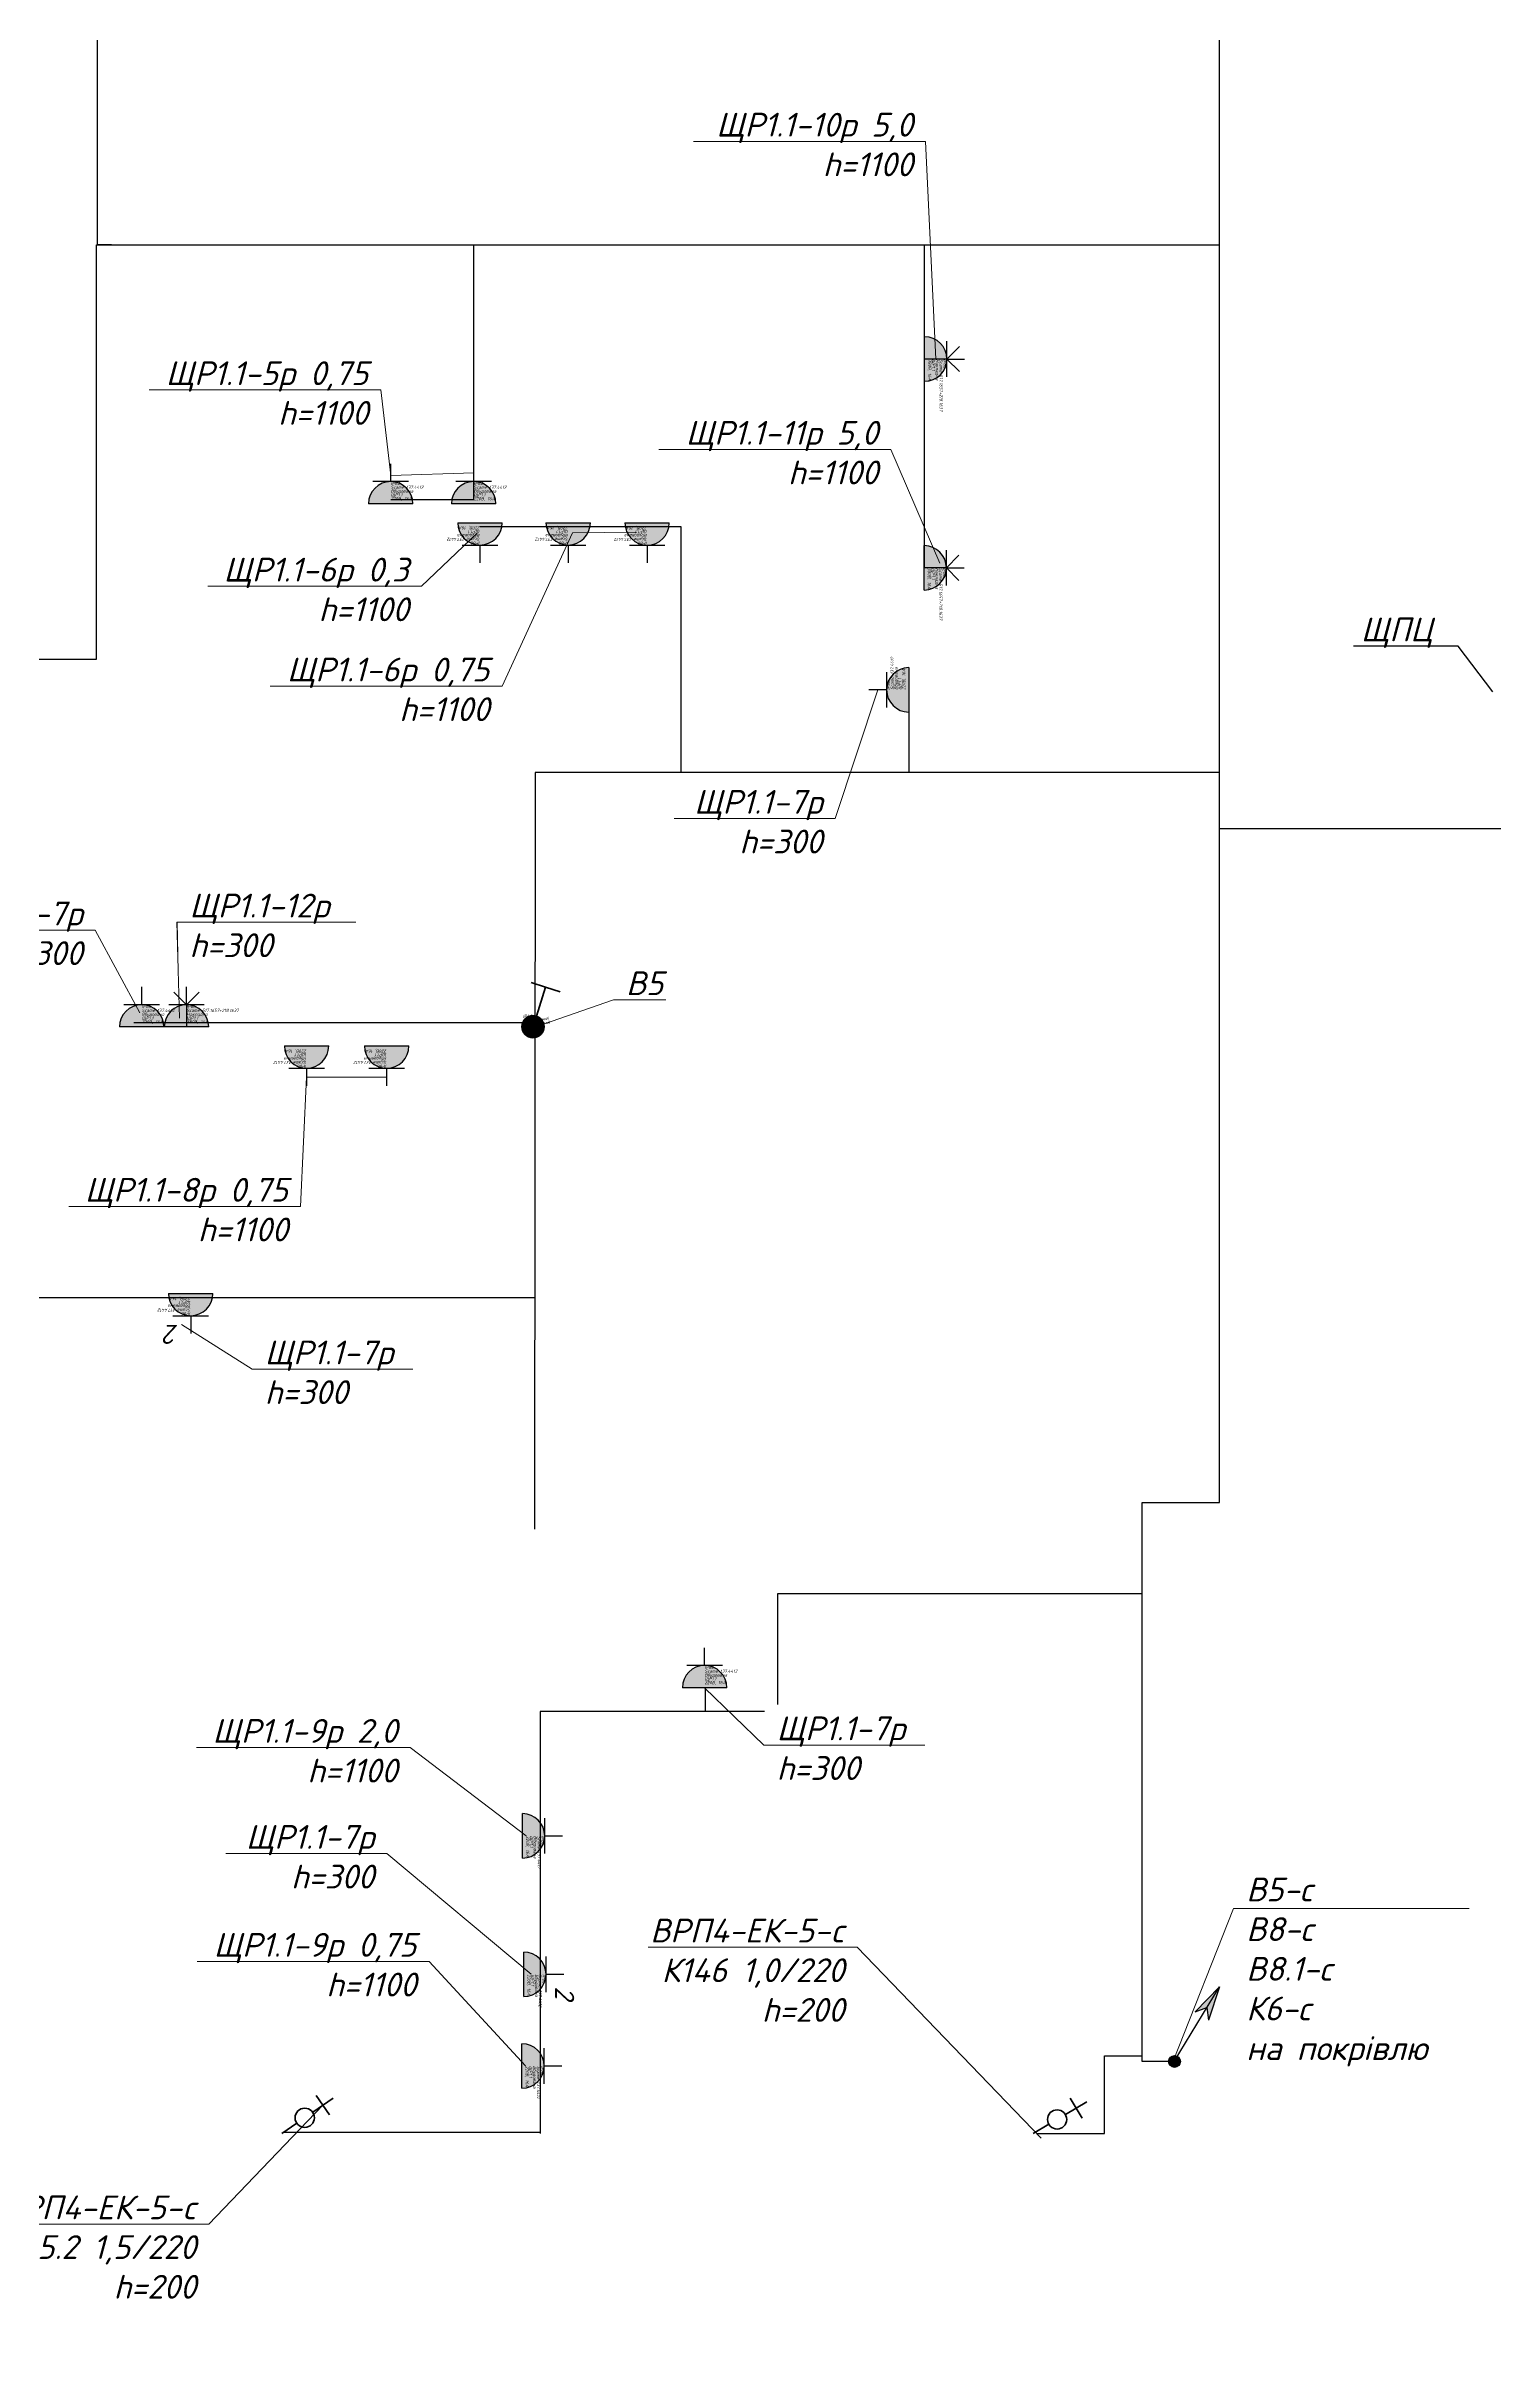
# Model space of a CAD drawing. Header units: millimetres. Extents: x -164867 to 807677, y -316775 to 513985.
# Drawn here: x -42471 to -31061, y 217442 to 235562 of the extents above; entities that cross this region are included whole.
import ezdxf
from ezdxf import colors
from ezdxf.entities.mleader import LeaderData, LeaderLine
from ezdxf.enums import TextEntityAlignment as Align
from ezdxf.math import Vec2, Vec3

# ---------------------------------------------------------------- set-up
doc = ezdxf.new("R2010")
doc.units = ezdxf.units.MM
doc.layers.add('E_Hidden atributes', color=2, linetype='Continuous', plot=False)
for name, color, linetype, lineweight in [('E_В лотку', 5, 'Kabl_in_Lotok', 30), ('E_Вимикачі', 84, 'Continuous', 35), ('E_Обладнання', 84, 'Continuous', 35), ('E_Позначення', 7, 'Continuous', 15), ('E_Розп. мережі', 5, 'Continuous', 30)]:
    doc.layers.add(name, color=color, linetype=linetype, lineweight=lineweight)
doc.styles.add('GOST 2.304', font='isocpeui.ttf')
doc.styles.add('ISO', font='isocpeui.ttf')
doc.styles.add('orientation to layout', font='isocpeui.ttf')
doc.styles.add('ГОСТ 2.304', font='isocpeui.ttf')
doc.linetypes.add('Kabl_in_Lotok', pattern='A,10,[130,ltypeshp.shx,S=1,R=0,X=0,Y=0],1,[130,ltypeshp.shx,S=1,R=90,X=0,Y=-1],1,[130,ltypeshp.shx,S=1,R=0,X=0,Y=0],10', length=22)

# ---------------------------------------------------------------- blocks, each defined once
blk = doc.blocks.new('_None')
blk = doc.blocks.new('*U507')
h = blk.add_hatch(color=0)
h.dxf.hatch_style = 1
h.paths.add_polyline_path([(175, 100, 1), (-175, 100)])
at = {"color": 0, "linetype": 'Continuous', "lineweight": 30}
for p, q in [((0, 275), (0, 415)), ((0, 275), (0, 415)), ((0, 275), (0, 415)), ((140, 275), (-140, 275)), ((175, 100), (-175, 100))]:
    blk.add_line(p, q, dxfattribs=at)
blk.add_arc((0, 100), 175, 0, 180, dxfattribs=at)
at = {"color": 0, "style": 'orientation to layout'}
blk.add_attdef('AMOUNT', text='', height=150, dxfattribs=at).set_placement((147, 422), align=Align.MIDDLE_CENTER)
at = {"layer": 'E_Hidden atributes', "style": 'GOST 2.304'}
for tag, p in [('IP', (0, 248)), ('INSTALATION', (0, 188)), ('LOCATION', (0, 158)), ('VENDOR', (0, 218)), ('COLOR', (0, 100)), ('VOLTAGE_CURRENT', (0, 128))]:
    blk.add_attdef(tag, p, '', height=25, dxfattribs=at)
blk = doc.blocks.new('*U508')
h = blk.add_hatch(color=0)
h.dxf.hatch_style = 1
h.paths.add_polyline_path([(175, 100, 1), (-175, 100)])
at = {"color": 0, "lineweight": 30}
for q in [(-99, 374), (99, 374)]:
    blk.add_line((0, 275), q, dxfattribs=at)
at = {"color": 0, "linetype": 'Continuous', "lineweight": 30}
for p, q in [((0, 275), (0, 415)), ((0, 275), (0, 415)), ((0, 275), (0, 415)), ((140, 275), (-140, 275)), ((0, 275), (0, 100)), ((175, 100), (-175, 100))]:
    blk.add_line(p, q, dxfattribs=at)
blk.add_arc((0, 100), 175, 0, 180, dxfattribs=at)
at = {"color": 0, "style": 'orientation to layout'}
blk.add_attdef('AMOUNT', text='', height=150, dxfattribs=at).set_placement((147, 422), align=Align.MIDDLE_CENTER)
at = {"layer": 'E_Hidden atributes', "style": 'GOST 2.304'}
for tag, p in [('IP', (0, 248)), ('INSTALATION', (0, 188)), ('LOCATION', (0, 158)), ('VENDOR', (0, 218)), ('COLOR', (0, 100)), ('VOLTAGE_CURRENT', (0, 128))]:
    blk.add_attdef(tag, p, '', height=25, dxfattribs=at)
blk = doc.blocks.new('электровывод')
at = {"color": 0, "linetype": 'ByBlock', "lineweight": -2}
for p, q in [((-123, 124), (-205, 207)), ((-202, 127), (-125, 204)), ((-59, 60), (0, 0))]:
    blk.add_line(p, q, dxfattribs=at)
blk.add_circle((-91, 92), 44.9, dxfattribs=at)
blk = doc.blocks.new('*U68')
at = {"lineweight": -2}
h = blk.add_hatch(color=256, dxfattribs=at)
h.paths.add_polyline_path([(8.77, 16.13), (3.9, 10.61), (6.34, 11.65)])
h.paths.add_polyline_path([(8.77, 16.13), (6.34, 11.65), (6.79, 9.05)])
h = blk.add_hatch(color=256, dxfattribs=at)
edge = h.paths.add_edge_path()
edge.add_arc((0.07, 0), 1.28, 0, 360)
for p, q in [((0, 0), (8.77, 16.13)), ((8.77, 16.13), (3.9, 10.61)), ((8.77, 16.13), (6.79, 9.05)), ((3.9, 10.61), (6.34, 11.65)), ((6.34, 11.65), (6.79, 9.05))]:
    blk.add_line(p, q, dxfattribs=at)
blk.add_circle((0.11, 0), 1.24, dxfattribs=at)
blk = doc.blocks.new('*U275')
h = blk.add_hatch(color=0)
h.dxf.hatch_style = 1
h.paths.add_polyline_path([(88, 0, 1), (-88, 0, 1)])
at = {"color": 0}
for points in [[(127, 301), (17, 348)], [(34, 81), (127, 301)], [(238, 254), (127, 301)]]:
    blk.add_lwpolyline(points, dxfattribs=at)
blk.add_circle((0, 0), 87.5, dxfattribs=at)
at = {"layer": 'E_Hidden atributes', "style": 'GOST 2.304'}
for tag, p in [('TYPE', (-77, 42)), ('IP', (-72, 75)), ('INSTALATION', (-72, 10)), ('LOCATION', (-72, -20)), ('COLOR', (-72, -88)), ('VENDOR', (-72, -55))]:
    blk.add_attdef(tag, p, '', height=25, dxfattribs=at)

msp = doc.modelspace()

# ---------------------------------------------------------------- linework, layer by layer
at = {"layer": 'E_В лотку', "ltscale": 100}
for points in [[(-33832.62, 223368.06), (-33832.62, 224085.96), (-33223.1, 224085.96), (-33223.1, 252626.73)], [(-41954.83, 233994.27), (-41954.83, 233994.27), (-42064.83, 233994.27), (-42064.83, 237060.67), (-42174.83, 237060.67)], [(-39051.1, 231776.93), (-37469.12, 231775.7), (-37469.12, 229837.26)], [(-33223.1, 229396.52), (-27596.75, 229396.52), (-27595.03, 230750.43), (-25857.74, 230750.43)], [(-33223.1, 229837.26), (-38616.1, 229837.26), (-38620.26, 223875.88)]]:
    msp.add_lwpolyline(points, dxfattribs=at)
at = {"layer": 'E_В лотку', "ltscale": 100, "elevation": 0}
msp.add_lwpolyline([(-42071.64, 233994.27), (-33223.1, 233994.27)], dxfattribs=at)
at = {"layer": 'E_Розп. мережі'}
for points in [[(-46082.62, 224884.6), (-46082.62, 226925.5), (-45282.62, 226925.5), (-45282.62, 228325.5), (-46082.62, 228325.5), (-46082.62, 230730.31), (-42071.64, 230730.31), (-42071.64, 233994.27)], [(-39754.52, 231990.11), (-39100.61, 231990.11), (-39100.61, 233994.27)], [(-35547.45, 231448.77), (-35547.45, 233302.7), (-35549.02, 233994.27)], [(-35672.45, 230489.16), (-35672.45, 229837.26)], [(-41779.07, 227868.52), (-38617.48, 227868.52)], [(-38618.99, 225698.55), (-44722.23, 225698.55), (-44722.23, 226104.96), (-45357.23, 226104.96)], [(-33582.62, 219683.54), (-33832.62, 219683.54), (-33832.62, 223368.06), (-36706.17, 223368.06), (-36706.17, 222441.79), (-38577.08, 222441.79), (-38577.08, 219115.47)]]:
    msp.add_lwpolyline(points, dxfattribs=at)
at = {"layer": 'E_Розп. мережі', "ltscale": 100}
for points in [[(-37277.06, 222623.82), (-37277.06, 222441.79)], [(-34664.39, 219115.47), (-34131.27, 219115.47), (-34131.27, 219727.26), (-33832.62, 219727.26)], [(-40593.89, 219127.54), (-38577.08, 219127.54)]]:
    msp.add_lwpolyline(points, dxfattribs=at)

# ---------------------------------------------------------------- block references
at = {"layer": 'E_В лотку', "xscale": 37.50000000000001, "yscale": 37.50000000000001, "zscale": 37.50000000000001, "rotation": 357.0874877686715}
msp.add_blockref('*U68', (-33582.62, 219683.7), dxfattribs=at)
at = {"layer": 'E_Вимикачі', "rotation": 5.226841051872408}
msp.add_blockref('*U275', (-38633.58, 227835.61), dxfattribs=at).add_auto_attribs({'INSTALATION': 'Вбудований', 'IP': 'IP44', 'LOCATION': 'Новус', 'TYPE': '1-полюсний'})
at = {"layer": 'E_Обладнання'}
for name, p, rotation, values in [('*U508', (-35647.46, 233095.31), 270, {'INSTALATION': 'Накладна', 'IP': 'IP66', 'VENDOR': 'Scame 517.1657+218.1637', 'LOCATION': 'ЩР1.1', 'VOLTAGE_CURRENT': '380В, 16А'}), ('*U507', (-39051.1, 231905.11), 180, {'INSTALATION': 'Вбудована', 'IP': 'IP66', 'VENDOR': 'Scame 137.4412', 'LOCATION': 'ЩР1.1', 'VOLTAGE_CURRENT': '220В, 16А'}), ('*U507', (-38356.01, 231905.11), 180, {'INSTALATION': 'Вбудована', 'IP': 'IP66', 'VENDOR': 'Scame 137.4412', 'LOCATION': 'ЩР1.1', 'VOLTAGE_CURRENT': '220В, 16А'}), ('*U507', (-37734.21, 231904.09), 180, {'INSTALATION': 'Вбудована', 'IP': 'IP66', 'VENDOR': 'Scame 137.4412', 'LOCATION': 'ЩР1.1', 'VOLTAGE_CURRENT': '220В, 16А'}), ('*U508', (-35650.78, 231450.32), 270, {'INSTALATION': 'Накладна', 'IP': 'IP66', 'VENDOR': 'Scame 517.1657+218.1637', 'LOCATION': 'ЩР1.1', 'VOLTAGE_CURRENT': '380В, 16А'}), ('*U507', (-35572.45, 230489.16), 89.99999999999999, {'INSTALATION': 'Вбудована', 'IP': 'IP66', 'VENDOR': 'Scame 137.4412', 'LOCATION': 'ЩР1.1', 'VOLTAGE_CURRENT': '220В, 16А'}), ('*U507', (-40417.52, 227783.52), 180, {'INSTALATION': 'Вбудована', 'IP': 'IP66', 'VENDOR': 'Scame 137.4412', 'LOCATION': 'ЩР1.1', 'VOLTAGE_CURRENT': '220В, 16А'}), ('*U507', (-39786.4, 227783.53), 180, {'INSTALATION': 'Вбудована', 'IP': 'IP66', 'VENDOR': 'Scame 137.4412', 'LOCATION': 'ЩР1.1', 'VOLTAGE_CURRENT': '220В, 16А'}), ('*U507', (-41330.76, 225833.55), 180, {'AMOUNT': '2', 'INSTALATION': 'Вбудована', 'IP': 'IP66', 'VENDOR': 'Scame 137.4412', 'LOCATION': 'ЩР1.1', 'VOLTAGE_CURRENT': '220В, 16А'}), ('*U507', (-38815.81, 221460.86), 270, {'INSTALATION': 'Вбудована', 'IP': 'IP66', 'VENDOR': 'Scame 137.4412', 'LOCATION': 'ЩР1.1', 'VOLTAGE_CURRENT': '220В, 16А'}), ('*U507', (-38805.76, 220370.3), 270, {'AMOUNT': '2', 'INSTALATION': 'Вбудована', 'IP': 'IP66', 'VENDOR': 'Scame 137.4412', 'LOCATION': 'ЩР1.1', 'VOLTAGE_CURRENT': '220В, 16А'}), ('*U507', (-38820.59, 219647.96), 270, {'INSTALATION': 'Вбудована', 'IP': 'IP66', 'VENDOR': 'Scame 137.4412', 'LOCATION': 'ЩР1.1', 'VOLTAGE_CURRENT': '220В, 16А'})]:
    msp.add_blockref(name, p, dxfattribs=dict(at, rotation=rotation)).add_auto_attribs(values)
for name, p, values in [('*U507', (-39754.52, 231855.11), {'INSTALATION': 'Вбудована', 'IP': 'IP66', 'VENDOR': 'Scame 137.4412', 'LOCATION': 'ЩР1.1', 'VOLTAGE_CURRENT': '220В, 16А'}), ('*U507', (-39100.6, 231855.09), {'INSTALATION': 'Вбудована', 'IP': 'IP66', 'VENDOR': 'Scame 137.4412', 'LOCATION': 'ЩР1.1', 'VOLTAGE_CURRENT': '220В, 16А'}), ('*U507', (-41716.51, 227733.54), {'INSTALATION': 'Вбудована', 'IP': 'IP66', 'VENDOR': 'Scame 137.4412', 'LOCATION': 'ЩР1.1', 'VOLTAGE_CURRENT': '220В, 16А'}), ('*U508', (-41363.59, 227733.54), {'INSTALATION': 'Накладна', 'IP': 'IP66', 'VENDOR': 'Scame 517.1657+218.1637', 'LOCATION': 'ЩР1.1', 'VOLTAGE_CURRENT': '380В, 16А'}), ('*U507', (-37281.22, 222527.83), {'INSTALATION': 'Вбудована', 'IP': 'IP66', 'VENDOR': 'Scame 137.4412', 'LOCATION': 'ЩР1.1', 'VOLTAGE_CURRENT': '220В, 16А'})]:
    msp.add_blockref(name, p, dxfattribs=at).add_auto_attribs(values)
at = {"layer": 'E_Обладнання', "yscale": 1.687500000021705, "zscale": 1.687500000021704}
for p, xscale, rotation in [((-40611.27, 219115.47), -1.687500000021705, 349.4698180845484), ((-34691.45, 219115.47), -1.687500000021706, 345.3783024443924)]:
    msp.add_blockref('электровывод', p, dxfattribs=dict(at, xscale=xscale, rotation=rotation))

# ---------------------------------------------------------------- next in the draw order: leaders
at = {"layer": 'E_Позначення'}
ml = msp.add_multileader_mtext('Standard', dxfattribs=at)
ml.set_content('ЩР1.1-10р 5,0\\Ph=1100', color=256, style='ГОСТ 2.304')
ml.set_leader_properties(color=256, linetype='ByLayer', lineweight=-1)
ml.set_arrow_properties(name='NONE')
ml.build(insert=Vec2(0, 0))
ml.multileader.update_dxf_attribs({"has_dogleg": 0, "text_left_attachment_type": 6, "text_right_attachment_type": 6, "text_top_attachment_type": 10, "dogleg_length": 0, "arrow_head_size": 1})
ctx = ml.context
ctx.base_point, ctx.char_height, ctx.arrow_head_size, ctx.landing_gap_size, ctx.plane_origin = Vec3(-37342.61, 234810.46), 187.5, 1, 100, Vec3(-41927.78, 236121.82)
ctx.left_attachment, ctx.right_attachment, ctx.text_align_type = 6, 6, 2
notes = []
notes.append((ctx, [(1, (1, 1, 0), (-35540.05, 234810.46), (-1, 0), 0, [(1, [(-35459.96, 233095.31)], 0, [])])]))
ctx.mtext.insert, ctx.mtext.alignment, ctx.mtext.flow_direction = Vec3(-35640.05, 235035.46), 3, 5
ctx.mtext.has_bg_fill, ctx.mtext.bg_color, ctx.mtext.bg_scale_factor, ctx.mtext.bg_transparency, ctx.mtext.use_window_bg_color = 1, -1027028792, 1.5, 0, 1
ml = msp.add_multileader_mtext('Standard', dxfattribs=at)
ml.set_content('ЩР1.1-5р 0,75\\Ph=1100', color=256, style='ГОСТ 2.304')
ml.set_leader_properties(color=256, linetype='ByLayer', lineweight=-1)
ml.set_arrow_properties(name='NONE')
ml.build(insert=Vec2(0, 0))
ml.multileader.update_dxf_attribs({"has_dogleg": 0, "text_left_attachment_type": 6, "text_right_attachment_type": 6, "text_top_attachment_type": 10, "dogleg_length": 0, "arrow_head_size": 1})
ctx = ml.context
ctx.base_point, ctx.char_height, ctx.arrow_head_size, ctx.landing_gap_size, ctx.plane_origin = Vec3(-41683.82, 232852.29), 187.5, 1, 100, Vec3(-49815.3, 235968.75)
ctx.left_attachment, ctx.right_attachment, ctx.text_align_type = 6, 6, 2
notes.append((ctx, [(1, (1, 1, 0), (-39831.55, 232852.29), (-1, 0), 0, [(0, [(-39100.6, 232200.09), (-39754.52, 232177.11)], 0, [])])]))
ctx.mtext.insert, ctx.mtext.alignment, ctx.mtext.flow_direction = Vec3(-39931.55, 233077.29), 3, 5
ctx.mtext.has_bg_fill, ctx.mtext.bg_color, ctx.mtext.bg_scale_factor, ctx.mtext.bg_transparency, ctx.mtext.use_window_bg_color = 1, -1027028792, 1.5, 0, 1
ml = msp.add_multileader_mtext('Standard', dxfattribs=at)
ml.set_content('ЩР1.1-11р 5,0\\Ph=1100', color=256, style='ГОСТ 2.304')
ml.set_leader_properties(color=256, linetype='ByLayer', lineweight=-1)
ml.set_arrow_properties(name='NONE')
ml.build(insert=Vec2(0, 0))
ml.multileader.update_dxf_attribs({"has_dogleg": 0, "text_left_attachment_type": 6, "text_right_attachment_type": 6, "text_top_attachment_type": 10, "dogleg_length": 0, "arrow_head_size": 1})
ctx = ml.context
ctx.base_point, ctx.char_height, ctx.arrow_head_size, ctx.landing_gap_size, ctx.plane_origin = Vec3(-37593.06, 232383.07), 187.5, 1, 100, Vec3(-41927.78, 234992.32)
ctx.left_attachment, ctx.right_attachment, ctx.text_align_type = 6, 6, 2
notes.append((ctx, [(1, (1, 1, 0), (-35814.22, 232383.07), (-1, 0), 0, [(1, [(-35428.48, 231487.92)], 0, [])])]))
ctx.mtext.insert, ctx.mtext.alignment, ctx.mtext.flow_direction = Vec3(-35914.22, 232608.07), 3, 5
ctx.mtext.has_bg_fill, ctx.mtext.bg_color, ctx.mtext.bg_scale_factor, ctx.mtext.bg_transparency, ctx.mtext.use_window_bg_color = 1, -1027028792, 1.5, 0, 1
ml = msp.add_multileader_mtext('Standard', dxfattribs=at)
ml.set_content('ЩР1.1-6р 0,75\\Ph=1100', color=256, style='ГОСТ 2.304')
ml.set_leader_properties(color=256, linetype='ByLayer', lineweight=-1)
ml.set_arrow_properties(name='NONE')
ml.build(insert=Vec2(0, 0))
ml.multileader.update_dxf_attribs({"has_dogleg": 0, "text_left_attachment_type": 6, "text_right_attachment_type": 6, "text_top_attachment_type": 10, "dogleg_length": 0, "arrow_head_size": 1})
ctx = ml.context
ctx.base_point, ctx.char_height, ctx.arrow_head_size, ctx.landing_gap_size, ctx.plane_origin = Vec3(-40719.76, 230517.89), 187.5, 1, 100, Vec3(-46250.69, 231017.24)
ctx.left_attachment, ctx.right_attachment, ctx.text_align_type = 6, 6, 2
notes.append((ctx, [(1, (1, 1, 0), (-38877.28, 230517.89), (-1, 0), 0, [(0, [(-37817.82, 231732.11), (-38322.93, 231726.37)], 0, [])])]))
ctx.mtext.insert, ctx.mtext.alignment, ctx.mtext.flow_direction = Vec3(-38977.28, 230742.89), 3, 5
ctx.mtext.has_bg_fill, ctx.mtext.bg_color, ctx.mtext.bg_scale_factor, ctx.mtext.bg_transparency, ctx.mtext.use_window_bg_color = 1, -1027028792, 1.5, 0, 1
at = {"layer": 'E_Позначення', "color": 7, "lineweight": 9}
ml = msp.add_multileader_mtext('Standard', dxfattribs=at)
ml.set_content('\\pxt2;ЩПЦ', color=7, style='ISO')
ml.set_leader_properties()
ml.set_arrow_properties(name='NONE')
ml.build(insert=Vec2(0, 0))
ml.multileader.update_dxf_attribs({"has_text_frame": 1, "text_left_attachment_type": 7, "text_right_attachment_type": 8, "dogleg_length": 100, "arrow_head_size": 200})
ctx = ml.context
ctx.base_point, ctx.char_height, ctx.arrow_head_size, ctx.landing_gap_size, ctx.plane_origin = Vec3(-32174.39, 230833.56), 187.5, 200, 100, Vec3(-69959.62, 226935.73)
ctx.left_attachment, ctx.right_attachment, ctx.text_align_type = 7, 8, 2
notes.append((ctx, [(0, (1, 1, 0), (-31344.56, 230833.56), (-1, 0), 100, [(0, [(-31071.04, 230474.67)], 0, [])])]))
ctx.mtext.insert, ctx.mtext.alignment, ctx.mtext.line_spacing_factor, ctx.mtext.flow_direction = Vec3(-31544.56, 231058.56), 3, 0.72, 5
ctx.mtext.has_bg_fill, ctx.mtext.bg_color, ctx.mtext.bg_scale_factor, ctx.mtext.bg_transparency, ctx.mtext.use_window_bg_color = 1, -1027028792, 1.5, 0, 1
at = {"layer": 'E_Позначення'}
ml = msp.add_multileader_mtext('Standard', dxfattribs=at)
ml.set_content('ЩР1.1-7р\\Ph=300', color=256, style='ГОСТ 2.304')
ml.set_leader_properties(color=256, linetype='ByLayer', lineweight=-1)
ml.set_arrow_properties(name='NONE')
ml.build(insert=Vec2(0, 0))
ml.multileader.update_dxf_attribs({"has_dogleg": 0, "text_left_attachment_type": 6, "text_right_attachment_type": 6, "text_top_attachment_type": 10, "dogleg_length": 0, "arrow_head_size": 1})
ctx = ml.context
ctx.base_point, ctx.char_height, ctx.arrow_head_size, ctx.landing_gap_size, ctx.plane_origin = Vec3(-37511.61, 229475.64), 187.5, 1, 100, Vec3(-27433.29, 229367.37)
ctx.left_attachment, ctx.right_attachment, ctx.text_align_type = 6, 6, 2
notes.append((ctx, [(1, (1, 1, 0), (-36253.37, 229475.64), (-1, 0), 0, [(1, [(-35917.45, 230489.16)], 0, [])])]))
ctx.mtext.insert, ctx.mtext.alignment, ctx.mtext.flow_direction = Vec3(-36353.37, 229700.64), 3, 5
ctx.mtext.has_bg_fill, ctx.mtext.bg_color, ctx.mtext.bg_scale_factor, ctx.mtext.bg_transparency, ctx.mtext.use_window_bg_color = 1, -1027028792, 1.5, 0, 1
ml = msp.add_multileader_mtext('Standard', dxfattribs=at)
ml.set_content('ЩР1.1-7р\\Ph=300', color=256, style='ГОСТ 2.304')
ml.set_leader_properties(color=256, linetype='ByLayer', lineweight=-1)
ml.set_arrow_properties(name='NONE')
ml.build(insert=Vec2(0, 0))
ml.multileader.update_dxf_attribs({"has_dogleg": 0, "text_left_attachment_type": 6, "text_right_attachment_type": 6, "text_top_attachment_type": 10, "dogleg_length": 0, "arrow_head_size": 1})
ctx = ml.context
ctx.base_point, ctx.char_height, ctx.arrow_head_size, ctx.landing_gap_size, ctx.plane_origin = Vec3(-43341.29, 228596.2), 187.5, 1, 100, Vec3(-48125.25, 229430.59)
ctx.left_attachment, ctx.right_attachment, ctx.text_align_type = 6, 6, 2
notes.append((ctx, [(1, (1, 1, 0), (-42083.05, 228596.2), (-1, 0), 0, [(1, [(-41731.17, 227944.54)], 0, [])])]))
ctx.mtext.insert, ctx.mtext.alignment, ctx.mtext.flow_direction = Vec3(-42183.05, 228821.2), 3, 5
ctx.mtext.has_bg_fill, ctx.mtext.bg_color, ctx.mtext.bg_scale_factor, ctx.mtext.bg_transparency, ctx.mtext.use_window_bg_color = 1, -1027028792, 1.5, 0, 1
ml = msp.add_multileader_mtext('Standard', dxfattribs=at)
ml.set_content('ЩР1.1-12р\\Ph=300', color=256, style='ГОСТ 2.304')
ml.set_leader_properties(color=256, linetype='ByLayer', lineweight=-1)
ml.set_arrow_properties(name='NONE')
ml.build(insert=Vec2(0, 0))
ml.multileader.update_dxf_attribs({"has_dogleg": 0, "text_left_attachment_type": 6, "text_right_attachment_type": 6, "text_top_attachment_type": 10, "dogleg_length": 0, "arrow_head_size": 1})
ctx = ml.context
ctx.base_point, ctx.char_height, ctx.arrow_head_size, ctx.landing_gap_size, ctx.plane_origin = Vec3(-41440.79, 228658.45), 187.5, 1, 100, Vec3(-42258.83, 227224.76)
ctx.left_attachment, ctx.right_attachment = 6, 6
notes.append((ctx, [(0, (1, 1, 0), (-41440.79, 228658.45), (1, 0), 0, [(1, [(-41419.86, 227903.68)], 0, [])])]))
ctx.mtext.insert, ctx.mtext.flow_direction = Vec3(-41340.79, 228883.45), 5
ctx.mtext.has_bg_fill, ctx.mtext.bg_color, ctx.mtext.bg_scale_factor, ctx.mtext.bg_transparency, ctx.mtext.use_window_bg_color = 1, -1027028792, 1.5, 0, 1
ml = msp.add_multileader_mtext('Standard', dxfattribs=at)
ml.set_content('В5', color=256, style='ГОСТ 2.304')
ml.set_leader_properties(color=256, linetype='ByLayer', lineweight=-1)
ml.set_arrow_properties(name='NONE')
ml.build(insert=Vec2(0, 0))
ml.multileader.update_dxf_attribs({"has_dogleg": 0, "text_left_attachment_type": 6, "text_right_attachment_type": 6, "dogleg_length": 0, "arrow_head_size": 1})
ctx = ml.context
ctx.base_point, ctx.char_height, ctx.arrow_head_size, ctx.landing_gap_size, ctx.plane_origin = Vec3(-38000.22, 228046.62), 187.5, 1, 100, Vec3(-39433.56, 227124.77)
ctx.left_attachment, ctx.right_attachment = 6, 6
notes.append((ctx, [(0, (1, 1, 0), (-38000.22, 228046.62), (1, 0), 0, [(2, [(-38610.94, 227833.54)], 0, [])])]))
ctx.mtext.insert, ctx.mtext.flow_direction = Vec3(-37900.22, 228271.62), 5
ctx.mtext.has_bg_fill, ctx.mtext.bg_color, ctx.mtext.bg_scale_factor, ctx.mtext.bg_transparency, ctx.mtext.use_window_bg_color = 1, -1027028792, 1.5, 0, 1
ml = msp.add_multileader_mtext('Standard', dxfattribs=at)
ml.set_content('ЩР1.1-8р 0,75\\Ph=1100', color=256, style='ГОСТ 2.304')
ml.set_leader_properties(color=256, linetype='ByLayer', lineweight=-1)
ml.set_arrow_properties(name='NONE')
ml.build(insert=Vec2(0, 0))
ml.multileader.update_dxf_attribs({"has_dogleg": 0, "text_left_attachment_type": 6, "text_right_attachment_type": 6, "text_top_attachment_type": 10, "dogleg_length": 0, "arrow_head_size": 1})
ctx = ml.context
ctx.base_point, ctx.char_height, ctx.arrow_head_size, ctx.landing_gap_size, ctx.plane_origin = Vec3(-42317.64, 226419.5), 187.5, 1, 100, Vec3(-42167.52, 226579.58)
ctx.left_attachment, ctx.right_attachment, ctx.text_align_type = 6, 6, 2
notes.append((ctx, [(1, (1, 1, 0), (-40464.09, 226419.5), (-1, 0), 0, [(1, [(-39786.4, 227438.53), (-40417.52, 227438.52)], 0, [])])]))
ctx.mtext.insert, ctx.mtext.alignment, ctx.mtext.flow_direction = Vec3(-40564.09, 226644.5), 3, 5
ctx.mtext.has_bg_fill, ctx.mtext.bg_color, ctx.mtext.bg_scale_factor, ctx.mtext.bg_transparency, ctx.mtext.use_window_bg_color = 1, -1027028792, 1.5, 0, 1
ml = msp.add_multileader_mtext('Standard', dxfattribs=at)
ml.set_content('ЩР1.1-7р\\Ph=300', color=256, style='ГОСТ 2.304')
ml.set_leader_properties(color=256, linetype='ByLayer', lineweight=-1)
ml.set_arrow_properties(name='NONE')
ml.build(insert=Vec2(0, 0))
ml.multileader.update_dxf_attribs({"has_dogleg": 0, "text_left_attachment_type": 6, "text_right_attachment_type": 6, "text_top_attachment_type": 10, "dogleg_length": 0, "arrow_head_size": 1})
ctx = ml.context
ctx.base_point, ctx.char_height, ctx.arrow_head_size, ctx.landing_gap_size, ctx.plane_origin = Vec3(-40847.49, 225137.94), 187.5, 1, 100, Vec3(-32918.28, 224366.76)
ctx.left_attachment, ctx.right_attachment = 6, 6
notes.append((ctx, [(0, (1, 1, 0), (-40847.49, 225137.94), (1, 0), 0, [(1, [(-41402.44, 225488.55)], 0, [])])]))
ctx.mtext.insert, ctx.mtext.flow_direction = Vec3(-40747.49, 225362.94), 5
ctx.mtext.has_bg_fill, ctx.mtext.bg_color, ctx.mtext.bg_scale_factor, ctx.mtext.bg_transparency, ctx.mtext.use_window_bg_color = 1, -1027028792, 1.5, 0, 1
ml = msp.add_multileader_mtext('Standard', dxfattribs=at)
ml.set_content('ЩР1.1-7р\\Ph=300', color=256, style='ГОСТ 2.304')
ml.set_leader_properties(color=256, linetype='ByLayer', lineweight=-1)
ml.set_arrow_properties(name='NONE')
ml.build(insert=Vec2(0, 0))
ml.multileader.update_dxf_attribs({"has_dogleg": 0, "text_left_attachment_type": 6, "text_right_attachment_type": 6, "text_top_attachment_type": 10, "dogleg_length": 0, "arrow_head_size": 1})
ctx = ml.context
ctx.base_point, ctx.char_height, ctx.arrow_head_size, ctx.landing_gap_size, ctx.plane_origin = Vec3(-36813.73, 222176.4), 187.5, 1, 100, Vec3(-29341.82, 224253.58)
ctx.left_attachment, ctx.right_attachment = 6, 6
notes.append((ctx, [(0, (1, 1, 0), (-36813.73, 222176.4), (1, 0), 0, [(1, [(-37281.22, 222627.83)], 0, [])])]))
ctx.mtext.insert, ctx.mtext.flow_direction = Vec3(-36713.73, 222401.4), 5
ctx.mtext.has_bg_fill, ctx.mtext.bg_color, ctx.mtext.bg_scale_factor, ctx.mtext.bg_transparency, ctx.mtext.use_window_bg_color = 1, -1027028792, 1.5, 0, 1
ml = msp.add_multileader_mtext('Standard', dxfattribs=at)
ml.set_content('ЩР1.1-9р 2,0\\Ph=1100', color=256, style='ГОСТ 2.304')
ml.set_leader_properties(color=256, linetype='ByLayer', lineweight=-1)
ml.set_arrow_properties(name='NONE')
ml.build(insert=Vec2(0, 0))
ml.multileader.update_dxf_attribs({"has_dogleg": 0, "text_left_attachment_type": 6, "text_right_attachment_type": 6, "text_top_attachment_type": 10, "dogleg_length": 0, "arrow_head_size": 1})
ctx = ml.context
ctx.base_point, ctx.char_height, ctx.arrow_head_size, ctx.landing_gap_size, ctx.plane_origin = Vec3(-41313.21, 222156.39), 187.5, 1, 100, Vec3(-44094.32, 224531.71)
ctx.left_attachment, ctx.right_attachment, ctx.text_align_type = 6, 6, 2
notes.append((ctx, [(1, (1, 1, 0), (-39601.28, 222156.39), (-1, 0), 0, [(0, [(-38687.63, 221460.86)], 0, [])])]))
ctx.mtext.insert, ctx.mtext.alignment, ctx.mtext.flow_direction = Vec3(-39701.28, 222381.39), 3, 5
ctx.mtext.has_bg_fill, ctx.mtext.bg_color, ctx.mtext.bg_scale_factor, ctx.mtext.bg_transparency, ctx.mtext.use_window_bg_color = 1, -1027028792, 1.5, 0, 1
ml = msp.add_multileader_mtext('Standard', dxfattribs=at)
ml.set_content('В5-с\\PВ8-с\\PВ8.1-с\\PК6-с\\Pна покрівлю', color=256, style='ГОСТ 2.304')
ml.set_leader_properties(color=256, linetype='ByLayer', lineweight=-1)
ml.set_arrow_properties(name='NONE')
ml.build(insert=Vec2(0, 0))
ml.multileader.update_dxf_attribs({"has_dogleg": 0, "text_left_attachment_type": 6, "text_right_attachment_type": 6, "dogleg_length": 0, "arrow_head_size": 1})
ctx = ml.context
ctx.base_point, ctx.char_height, ctx.arrow_head_size, ctx.landing_gap_size, ctx.plane_origin = Vec3(-33113.24, 220888.47), 187.5, 1, 100, Vec3(-13834.18, 217871.49)
ctx.left_attachment, ctx.right_attachment = 6, 6
notes.append((ctx, [(0, (1, 1, 0), (-33113.24, 220888.47), (1, 0), 0, [(0, [(-33588.91, 219685.8)], 0, [])])]))
ctx.mtext.insert, ctx.mtext.flow_direction = Vec3(-33013.24, 221132.22), 5
ctx.mtext.has_bg_fill, ctx.mtext.bg_color, ctx.mtext.bg_scale_factor, ctx.mtext.bg_transparency, ctx.mtext.use_window_bg_color = 1, -1027028792, 1.5, 0, 1
ml = msp.add_multileader_mtext('Standard', dxfattribs=at)
ml.set_content('ВРП4-ЕК-5-c\\PК146 1,0/220\\Ph=200', color=256, style='ГОСТ 2.304')
ml.set_leader_properties(color=256, linetype='ByLayer', lineweight=-1)
ml.set_arrow_properties(name='NONE')
ml.build(insert=Vec2(0, 0))
ml.multileader.update_dxf_attribs({"has_dogleg": 0, "text_left_attachment_type": 6, "text_right_attachment_type": 6, "dogleg_length": 0, "arrow_head_size": 1})
ctx = ml.context
ctx.base_point, ctx.char_height, ctx.arrow_head_size, ctx.landing_gap_size, ctx.plane_origin = Vec3(-37899.9, 220583.52), 187.5, 1, 100, Vec3(-13648.67, 217624.77)
ctx.left_attachment, ctx.right_attachment, ctx.text_align_type = 6, 6, 2
notes.append((ctx, [(1, (1, 1, 0), (-36080.01, 220583.52), (-1, 0), 0, [(0, [(-34629.78, 219079.58)], 0, [])])]))
ctx.mtext.insert, ctx.mtext.alignment, ctx.mtext.flow_direction = Vec3(-36180.01, 220808.52), 3, 5
ctx.mtext.has_bg_fill, ctx.mtext.bg_color, ctx.mtext.bg_scale_factor, ctx.mtext.bg_transparency, ctx.mtext.use_window_bg_color = 1, -1027028792, 1.5, 0, 1
ml = msp.add_multileader_mtext('Standard', dxfattribs=at)
ml.set_content('ЩР1.1-9р 0,75\\Ph=1100', color=256, style='ГОСТ 2.304')
ml.set_leader_properties(color=256, linetype='ByLayer', lineweight=-1)
ml.set_arrow_properties(name='NONE')
ml.build(insert=Vec2(0, 0))
ml.multileader.update_dxf_attribs({"has_dogleg": 0, "text_left_attachment_type": 6, "text_right_attachment_type": 6, "text_top_attachment_type": 10, "dogleg_length": 0, "arrow_head_size": 1})
ctx = ml.context
ctx.base_point, ctx.char_height, ctx.arrow_head_size, ctx.landing_gap_size, ctx.plane_origin = Vec3(-41305.68, 220470.99), 187.5, 1, 100, Vec3(-50044.59, 220558.1)
ctx.left_attachment, ctx.right_attachment, ctx.text_align_type = 6, 6, 2
notes.append((ctx, [(1, (1, 1, 0), (-39452.41, 220470.99), (-1, 0), 0, [(0, [(-38692.4, 219647.96)], 0, [])])]))
ctx.mtext.insert, ctx.mtext.alignment, ctx.mtext.flow_direction = Vec3(-39552.41, 220695.99), 3, 5
ctx.mtext.has_bg_fill, ctx.mtext.bg_color, ctx.mtext.bg_scale_factor, ctx.mtext.bg_transparency, ctx.mtext.use_window_bg_color = 1, -1027028792, 1.5, 0, 1
ml = msp.add_multileader_mtext('Standard', dxfattribs=at)
ml.set_content('ВРП4-ЕК-5-c\\PК145.2 1,5/220\\Ph=200', color=256, style='ГОСТ 2.304')
ml.set_leader_properties(color=256, linetype='ByLayer', lineweight=-1)
ml.set_arrow_properties(name='NONE')
ml.build(insert=Vec2(0, 0))
ml.multileader.update_dxf_attribs({"has_dogleg": 0, "text_left_attachment_type": 6, "text_right_attachment_type": 6, "dogleg_length": 0, "arrow_head_size": 1})
ctx = ml.context
ctx.base_point, ctx.char_height, ctx.arrow_head_size, ctx.landing_gap_size, ctx.plane_origin = Vec3(-43104.83, 218402.44), 187.5, 1, 100, Vec3(-19568.49, 217624.77)
ctx.left_attachment, ctx.right_attachment, ctx.text_align_type = 6, 6, 2
notes.append((ctx, [(1, (1, 1, 0), (-41187.5, 218402.44), (-1, 0), 0, [(0, [(-40288.7, 219339.53)], 0, [])])]))
ctx.mtext.insert, ctx.mtext.alignment, ctx.mtext.flow_direction = Vec3(-41287.5, 218627.44), 3, 5
ctx.mtext.has_bg_fill, ctx.mtext.bg_color, ctx.mtext.bg_scale_factor, ctx.mtext.bg_transparency, ctx.mtext.use_window_bg_color = 1, -1027028792, 1.5, 0, 1
for ctx, leaders in notes:
    for number, flags, end, landing, length, lines in leaders:
        leader = LeaderData()
        leader.index, (leader.has_last_leader_line, leader.has_dogleg_vector, leader.attachment_direction) = number, flags
        leader.last_leader_point, leader.dogleg_vector, leader.dogleg_length = Vec3(end), Vec3(landing), length
        for number, points, colour, breaks in lines:
            line = LeaderLine()
            line.index, line.vertices, line.color, line.breaks = number, Vec3.list(points), colors.encode_raw_color(colour), breaks
            leader.lines.append(line)
        ctx.leaders.append(leader)

# ---------------------------------------------------------------- next in the draw order: leaders
ml = msp.add_multileader_mtext('Standard', dxfattribs=at)
ml.set_content('ЩР1.1-6р 0,3\\Ph=1100', color=256, style='ГОСТ 2.304')
ml.set_leader_properties(color=256, linetype='ByLayer', lineweight=-1)
ml.set_arrow_properties(name='NONE')
ml.build(insert=Vec2(0, 0))
ml.multileader.update_dxf_attribs({"has_dogleg": 0, "text_left_attachment_type": 6, "text_right_attachment_type": 6, "text_top_attachment_type": 10, "dogleg_length": 0, "arrow_head_size": 1})
ctx = ml.context
ctx.base_point, ctx.char_height, ctx.arrow_head_size, ctx.landing_gap_size, ctx.plane_origin = Vec3(-41220.45, 231305.12), 187.5, 1, 100, Vec3(-47622.31, 231940.3)
ctx.left_attachment, ctx.right_attachment, ctx.text_align_type = 6, 6, 2
notes = []
notes.append((ctx, [(1, (1, 1, 0), (-39512.78, 231305.12), (-1, 0), 0, [(2, [(-39073.91, 231722.51)], 0, [])])]))
ctx.mtext.insert, ctx.mtext.alignment, ctx.mtext.flow_direction = Vec3(-39612.78, 231530.12), 3, 5
ctx.mtext.has_bg_fill, ctx.mtext.bg_color, ctx.mtext.bg_scale_factor, ctx.mtext.bg_transparency, ctx.mtext.use_window_bg_color = 1, -1027028792, 1.5, 0, 1
ml = msp.add_multileader_mtext('Standard', dxfattribs=at)
ml.set_content('ЩР1.1-7р\\Ph=300', color=256, style='ГОСТ 2.304')
ml.set_leader_properties(color=256, linetype='ByLayer', lineweight=-1)
ml.set_arrow_properties(name='NONE')
ml.build(insert=Vec2(0, 0))
ml.multileader.update_dxf_attribs({"has_dogleg": 0, "text_left_attachment_type": 6, "text_right_attachment_type": 6, "text_top_attachment_type": 10, "dogleg_length": 0, "arrow_head_size": 1})
ctx = ml.context
ctx.base_point, ctx.char_height, ctx.arrow_head_size, ctx.landing_gap_size, ctx.plane_origin = Vec3(-41043.68, 221321.24), 187.5, 1, 100, Vec3(-30825.38, 222533.64)
ctx.left_attachment, ctx.right_attachment, ctx.text_align_type = 6, 6, 2
notes.append((ctx, [(1, (1, 1, 0), (-39785.44, 221321.24), (-1, 0), 0, [(1, [(-38647.58, 220370.3)], 0, [])])]))
ctx.mtext.insert, ctx.mtext.alignment, ctx.mtext.flow_direction = Vec3(-39885.44, 221546.24), 3, 5
ctx.mtext.has_bg_fill, ctx.mtext.bg_color, ctx.mtext.bg_scale_factor, ctx.mtext.bg_transparency, ctx.mtext.use_window_bg_color = 1, -1027028792, 1.5, 0, 1
for ctx, leaders in notes:
    for number, flags, end, landing, length, lines in leaders:
        leader = LeaderData()
        leader.index, (leader.has_last_leader_line, leader.has_dogleg_vector, leader.attachment_direction) = number, flags
        leader.last_leader_point, leader.dogleg_vector, leader.dogleg_length = Vec3(end), Vec3(landing), length
        for number, points, colour, breaks in lines:
            line = LeaderLine()
            line.index, line.vertices, line.color, line.breaks = number, Vec3.list(points), colors.encode_raw_color(colour), breaks
            leader.lines.append(line)
        ctx.leaders.append(leader)

doc.saveas('drawing.dxf')
